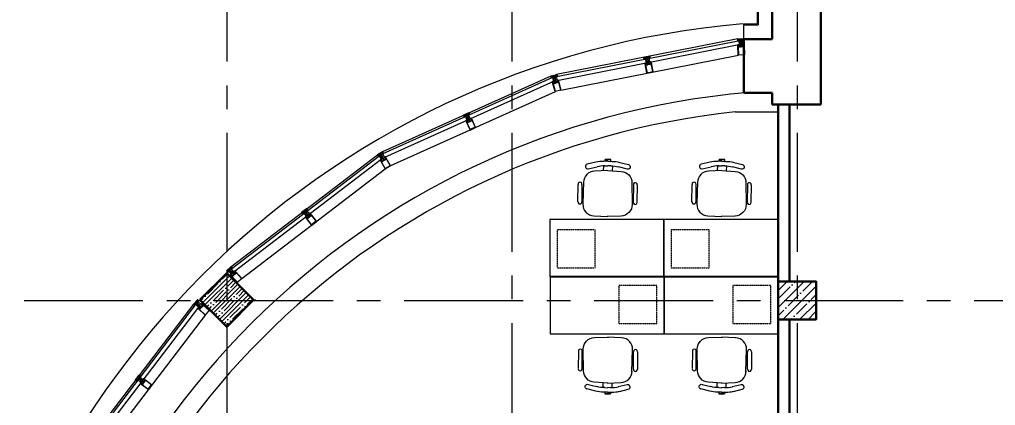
# Model space of a CAD drawing. Header units: millimetres. Extents: x -13407 to 95998, y -2719 to 109387.
# Drawn here: x -2613 to 7659, y 68182 to 72242 of the extents above; entities that cross this region are included whole.
import ezdxf
from ezdxf import colors
from ezdxf.entities.mleader import LeaderData, LeaderLine
from ezdxf.math import Vec2, Vec3

# ---------------------------------------------------------------- set-up
doc = ezdxf.new("R2010")
doc.units = ezdxf.units.MM
doc.linetypes.add('CENTER', pattern=[2, 1.25, -0.25, 0.25, -0.25])
doc.linetypes.add('HIDDEN', pattern=[6, 4, -2])
for name, color, linetype, lineweight in [('_ТХ_мебель передв', 250, 'Continuous', 13), ('АР_Колонны', 5, 'Continuous', 30), ('АР_Колонны Штрих', 250, 'Continuous', 5), ('АР_Навесной фасад', 5, 'Continuous', 5), ('АР_Оси', 193, 'Continuous', 9), ('АР_Отметки', 250, 'Continuous', 15), ('АР_Перегородки витражные', 152, 'Continuous', 13), ('АР_Перегородки газоблок', 165, 'Continuous', 30), ('АР_Подоконники', 163, 'Continuous', 9), ('АР_Сущ Несущая стена', 202, 'Continuous', 30)]:
    doc.layers.add(name, color=color, linetype=linetype, lineweight=lineweight)
doc.styles.add('ISOCPEUR', font='isocpeur.ttf', dxfattribs={"width": 0.7})
pattern_1 = [(335.76716334, (-69115.3163, 318510.941), (0.651582564, 1.447617495), []), (65.76716334, (-69115.3163, 318510.941), (-1.447617495, 0.651582564), [])]

# ---------------------------------------------------------------- blocks, each defined once
blk = doc.blocks.new('A$Cb486bd23')
at = {"layer": 'АР_Колонны Штрих', "ltscale": 100}
h = blk.add_hatch(dxfattribs=at)
h.set_pattern_fill('ANSI35', color=256, scale=500)
h.set_pattern_definition([(45, (-955186.53, 45622.26), (-88.388348, 88.388348), []), (45, (-955098.14, 45622.26), (-88.388348, 88.388348), [156.25, -31.25, 0, -31.25])])
h.paths.add_polyline_path([(2181, 6028), (1899, 5745), (2181, 5462), (2464, 5745)])
blk = doc.blocks.new('A$C641599e0')
at = {"layer": 'АР_Колонны', "ltscale": 100}
blk.add_lwpolyline([(1899, 5745), (2181, 6028), (2464, 5745), (2181, 5462)], close=True, dxfattribs=at)
blk = doc.blocks.new('стойка витр.')
h = blk.add_hatch()
h.set_pattern_fill('ANSI37', scale=0.5, angle=-69.2328)
h.set_pattern_definition(pattern_1)
edge = h.paths.add_edge_path()
edge.add_line((-23, 14), (-23, 15))
edge.add_arc((-23, 15), 0.427, 20.7605, 72.3)
edge.add_arc((-23, 16), 0.427, 110.764, 252.288, ccw=False)
edge.add_line((-23, 16), (-22, 16))
edge.add_arc((-22, 16), 0.183, 20.749, 110.7854, ccw=False)
edge.add_line((-22, 16), (-22, 16))
edge.add_arc((-22, 16), 0.183, 200.7666, 335.778)
edge.add_line((-22, 16), (-21, 18))
edge.add_arc((-22, 18), 0.637, 344.3928, 381.7249)
edge.add_line((-21, 18), (-23, 22))
edge.add_arc((-23, 22), 0.637, 19.8094, 57.1415)
edge.add_line((-23, 22), (-24, 23))
edge.add_arc((-24, 23), 0.183, 65.7564, 200.7677)
edge.add_line((-25, 23), (-24, 23))
edge.add_arc((-25, 23), 0.183, -69.251, 20.7854, ccw=False)
edge.add_line((-25, 23), (-26, 22))
edge.add_arc((-26, 23), 0.427, 149.2464, 290.7703, ccw=False)
edge.add_arc((-27, 23), 0.427, 329.2344, 380.7738)
edge.add_line((-26, 23), (-27, 24))
edge.add_arc((-27, 24), 0.183, 20.749, 110.7854)
edge.add_line((-27, 24), (-33, 22))
edge.add_arc((-33, 21), 0.306, 107.612, 200.6883)
edge.add_line((-34, 21), (-33, 21))
edge.add_arc((-33, 21), 0.304, 200.7453, 225.8124)
edge.add_line((-33, 21), (-32, 19))
edge.add_arc((-32, 19), 0.305, -108.8628, 45.7814, ccw=False)
edge.add_arc((-29, 28), 9.95, 231.9543, 250.0412, ccw=False)
edge.add_arc((-35, 20), 0.4, 42.3093, 119.225)
edge.add_arc((-35, 20), 0.602, 134.395, 228.6478)
edge.add_arc((-29, 28), 11, 232.0873, 240.8889)
edge.add_arc((-37, 13), 6.09, 40.7589, 60.6144, ccw=False)
edge.add_arc((-33, 17), 0.305, -34.8959, 41.6027, ccw=False)
edge.add_line((-32, 16), (-33, 16))
edge.add_arc((-33, 16), 0.305, 145.1101, 256.4243)
edge.add_line((-33, 15), (-32, 15))
edge.add_arc((-32, 15), 0.305, -34.8899, 76.4243, ccw=False)
edge.add_line((-32, 15), (-32, 14))
edge.add_arc((-32, 14), 0.305, 145.1101, 256.4243)
edge.add_line((-32, 13), (-31, 13))
edge.add_arc((-31, 13), 0.305, -24.2247, 76.4204, ccw=False)
edge.add_line((-31, 13), (-32, 11))
edge.add_arc((-31, 11), 0.305, 155.7711, 290.7403)
edge.add_line((-31, 11), (-23, 14))
edge.add_arc((-23, 14), 0.183, 290.749, 380.749)
edge = h.paths.add_edge_path(flags=16)
edge.add_line((-23, 21), (-22, 19))
edge.add_arc((-23, 18), 0.541, -69.2328, 20.7672, ccw=False)
edge.add_line((-23, 18), (-23, 18))
edge.add_arc((-24, 18), 0.541, 200.7672, 290.7672, ccw=False)
edge.add_line((-24, 18), (-25, 20))
edge.add_arc((-25, 20), 0.541, 110.7672, 200.7672, ccw=False)
edge.add_line((-25, 21), (-24, 21))
edge.add_arc((-24, 21), 0.541, 20.7672, 110.7672, ccw=False)
edge = h.paths.add_edge_path(flags=16)
edge.add_line((-27, 20), (-26, 17))
edge.add_arc((-26, 17), 0.541, -69.2328, 20.7672, ccw=False)
edge.add_line((-26, 16), (-28, 15))
edge.add_arc((-28, 16), 0.541, 200.7672, 290.7672, ccw=False)
edge.add_line((-29, 15), (-30, 19))
edge.add_arc((-30, 19), 0.541, 110.7672, 200.7672, ccw=False)
edge.add_line((-30, 20), (-28, 21))
edge.add_arc((-27, 20), 0.541, 20.7672, 110.7672, ccw=False)
h = blk.add_hatch()
h.set_pattern_fill('ANSI37', scale=0.5, angle=-69.2328)
h.set_pattern_definition([(335.76716334, (-69115.9168, 318510.7132), (0.651582564, 1.447617495), []), (65.76716334, (-69115.9168, 318510.7132), (-1.447617495, 0.651582564), [])])
edge = h.paths.add_edge_path()
edge.add_arc((-61, -46), 0.549, 155.7657, 200.7672)
edge.add_line((-62, -46), (-61, -44))
edge.add_arc((-61, -44), 0.183, 20.7672, 155.7657)
edge.add_line((-61, -44), (-61, -45))
edge.add_arc((-61, -45), 0.183, 200.7672, 290.7672)
edge.add_line((-61, -45), (-59, -44))
edge.add_arc((-60, -44), 0.427, -69.2328, 72.2936)
edge.add_arc((-59, -43), 0.427, 200.7672, 252.2936)
edge.add_line((-60, -43), (-63, -35))
edge.add_arc((-63, -34), 0.305, 110.7672, 200.7672)
edge.add_line((-63, -34), (-61, -33))
edge.add_arc((-60, -34), 0.304, 76.4029, 110.7672)
edge.add_line((-60, -33), (-60, -34))
edge.add_arc((-108, -56), 53, 16.7114, 24.8229)
edge.add_line((-57, -41), (-58, -41))
edge.add_arc((-58, -41), 0.305, 145.1109, 256.4234)
edge.add_line((-58, -42), (-57, -42))
edge.add_arc((-57, -42), 0.305, -34.8891, 76.4234)
edge.add_line((-57, -42), (-57, -43))
edge.add_arc((-57, -43), 0.305, 145.1109, 256.4234)
edge.add_line((-57, -44), (-56, -44))
edge.add_arc((-56, -44), 0.305, -34.8891, 76.4234)
edge.add_line((-56, -44), (-56, -45))
edge.add_arc((-56, -45), 0.305, 145.1109, 256.4234)
edge.add_line((-56, -46), (-55, -46))
edge.add_arc((-56, -46), 0.305, -34.8891, 76.4234)
edge.add_line((-55, -46), (-56, -47))
edge.add_arc((-56, -47), 0.305, 145.1109, 256.4234)
edge.add_line((-56, -47), (-55, -48))
edge.add_arc((-55, -48), 0.305, -34.8891, 76.4234)
edge.add_line((-55, -48), (-55, -49))
edge.add_arc((-55, -49), 0.305, 145.1109, 256.4234)
edge.add_line((-55, -49), (-54, -50))
edge.add_arc((-54, -50), 0.305, -34.8891, 76.4234)
edge.add_line((-54, -50), (-54, -51))
edge.add_arc((-54, -51), 0.305, 145.1109, 256.4234)
edge.add_line((-54, -51), (-53, -51))
edge.add_arc((-53, -52), 0.305, -43.6751, 76.4279)
edge.add_line((-53, -52), (-54, -53))
edge.add_arc((-54, -53), 0.305, 136.3286, 262.7471)
edge.add_arc((-55, -61), 7.99, 59.586, 82.7471)
edge.add_arc((-51, -54), 0.305, 253.291, 419.586)
edge.add_arc((-53, -61), 6.03, 73.291, 110.7672)
edge.add_line((-55, -55), (-55, -55))
edge.add_arc((-55, -55), 0.427, 200.7672, 290.7672)
edge.add_line((-55, -55), (-57, -51))
edge.add_arc((-56, -51), 0.427, 149.2366, 200.7672)
edge.add_arc((-57, -51), 0.427, -30.7634, 40.0143)
edge.add_arc((-57, -51), 0.427, 40.0005, 110.7672)
edge.add_line((-57, -50), (-58, -51))
edge.add_arc((-58, -51), 0.183, 110.7672, 200.7672)
edge.add_line((-58, -51), (-58, -51))
edge.add_arc((-59, -51), 0.183, 245.7686, 380.7672)
edge.add_line((-59, -51), (-60, -51))
edge.add_arc((-60, -50), 0.549, 200.7672, 245.7686)
edge.add_line((-60, -50), (-62, -46))
edge = h.paths.add_edge_path(flags=16)
edge.add_arc((-59, -49), 0.541, 200.7672, 290.7672)
edge.add_line((-61, -47), (-60, -49))
edge.add_arc((-60, -47), 0.541, 110.7672, 200.7672)
edge.add_line((-59, -46), (-60, -46))
edge.add_arc((-59, -46), 0.541, 20.7672, 110.7672)
edge.add_line((-58, -48), (-59, -46))
edge.add_arc((-58, -49), 0.541, -69.2328, 20.7672)
edge.add_line((-59, -50), (-58, -49))
h = blk.add_hatch()
h.set_pattern_fill('ANSI37', scale=0.5, angle=-69.2328)
h.set_pattern_definition(pattern_1)
edge = h.paths.add_edge_path()
edge.add_line((-8, -26), (-7, -27))
edge.add_arc((-8, -27), 0.427, -30.7656, 20.7738, ccw=False)
edge.add_arc((-7, -27), 0.427, 149.2464, 290.7703)
edge.add_line((-7, -28), (-6, -27))
edge.add_arc((-6, -27), 0.183, 290.749, 380.7854)
edge.add_line((-6, -27), (-6, -27))
edge.add_arc((-6, -27), 0.183, 65.7564, 200.7677, ccw=False)
edge.add_line((-5, -27), (-4, -27))
edge.add_arc((-4, -28), 0.637, 19.8094, 57.1415, ccw=False)
edge.add_line((-4, -28), (-2, -31))
edge.add_arc((-3, -32), 0.637, -15.6072, 21.7249, ccw=False)
edge.add_line((-2, -32), (-3, -33))
edge.add_arc((-3, -33), 0.183, 200.7666, 335.778, ccw=False)
edge.add_line((-3, -33), (-3, -33))
edge.add_arc((-3, -33), 0.183, 20.749, 110.7854)
edge.add_line((-3, -33), (-4, -34))
edge.add_arc((-4, -34), 0.427, 110.764, 252.288)
edge.add_arc((-5, -35), 0.427, 20.7605, 72.3, ccw=False)
edge.add_line((-4, -35), (-4, -36))
edge.add_arc((-4, -36), 0.183, -69.251, 20.7854, ccw=False)
edge.add_line((-4, -36), (-11, -38))
edge.add_arc((-11, -38), 0.306, 200.846, 293.9223, ccw=False)
edge.add_line((-11, -38), (-11, -38))
edge.add_arc((-11, -37), 0.304, 175.722, 200.789, ccw=False)
edge.add_line((-11, -37), (-11, -35))
edge.add_arc((-12, -35), 0.305, 355.7529, 510.3972)
edge.add_arc((-3, -40), 9.95, 151.4932, 169.58)
edge.add_arc((-13, -38), 0.4, 282.3093, 359.225, ccw=False)
edge.add_arc((-13, -38), 0.602, 172.8865, 267.1393, ccw=False)
edge.add_arc((-3, -40), 11, 160.6454, 169.447, ccw=False)
edge.add_arc((-19, -34), 6.09, 340.92, 360.7754)
edge.add_arc((-13, -34), 0.305, 359.9316, 436.4302)
edge.add_line((-13, -34), (-14, -34))
edge.add_arc((-14, -33), 0.305, 145.1101, 256.4243, ccw=False)
edge.add_line((-14, -33), (-14, -32))
edge.add_arc((-14, -32), 0.305, 325.1101, 436.4243)
edge.add_line((-14, -32), (-15, -32))
edge.add_arc((-15, -31), 0.305, 145.1101, 256.4243, ccw=False)
edge.add_line((-15, -31), (-14, -30))
edge.add_arc((-15, -30), 0.305, 325.1139, 425.759)
edge.add_line((-15, -30), (-16, -29))
edge.add_arc((-16, -29), 0.305, 110.794, 245.7633, ccw=False)
edge.add_line((-16, -29), (-8, -26))
edge.add_arc((-8, -26), 0.183, 20.7854, 110.7854, ccw=False)
edge = h.paths.add_edge_path(flags=16)
edge.add_line((-3, -31), (-4, -29))
edge.add_arc((-5, -29), 0.541, 20.7672, 110.7672)
edge.add_line((-5, -28), (-6, -29))
edge.add_arc((-6, -29), 0.541, 110.7672, 200.7672)
edge.add_line((-6, -29), (-5, -32))
edge.add_arc((-5, -32), 0.541, 200.7672, 290.7672)
edge.add_line((-5, -32), (-4, -32))
edge.add_arc((-4, -31), 0.541, 290.7672, 380.7672)
edge = h.paths.add_edge_path(flags=16)
edge.add_line((-7, -33), (-8, -29))
edge.add_arc((-9, -30), 0.541, 20.7672, 110.7672)
edge.add_line((-9, -29), (-11, -30))
edge.add_arc((-11, -31), 0.541, 110.7672, 200.7672)
edge.add_line((-11, -31), (-10, -34))
edge.add_arc((-10, -34), 0.541, 200.7672, 290.7672)
edge.add_line((-9, -35), (-7, -34))
edge.add_arc((-7, -33), 0.541, 290.7672, 380.7672)
at = {"lineweight": 0, "ltscale": 100, "transparency": 33554687}
for points in [[(-69, -58), (-90, -2), (-90, -1), (-89, -1), (-89, -1), (-88, -3), (-87, -3), (-87, -3), (-86, -3), (-87, -1), (-87, 0), (-82, 2), (-81, 1), (-80, 1), (-77, 4), (-78, 5), (-90, 0), (-91, -2), (-70, -59), (-68, -60), (-55, -55), (-55, -54), (-59, -54), (-59, -54), (-60, -56), (-65, -58), (-66, -57), (-67, -55), (-67, -55), (-68, -55), (-68, -56), (-67, -58), (-67, -58), (-68, -59)], [(66, 59), (-27, 24), (-26, 22), (-25, 22), (-25, 22), (-25, 23), (-21, 25), (-19, 21), (-19, 21), (-19, 21), (-18, 17), (-22, 16), (-23, 17), (-23, 16), (-23, 16), (-23, 14), (-17, 16), (-16, 17), (-15, 20), (-15, 20), (-17, 24), (-17, 25), (-17, 25), (-14, 27), (-12, 26), (-4, 5), (-5, 4), (-33, -7), (-33, -7), (-32, -8), (-31, -9), (-30, -9), (-30, -9), (-29, -9), (-29, -8), (-28, -9), (-27, -8), (-27, -8), (-26, -8), (-25, -7), (-25, -7), (-25, -7), (-24, -7), (-24, -6), (-23, -7), (-22, -6), (-22, -6), (-21, -6), (-20, -6), (-20, -5), (-20, -5), (-19, -5), (-18, -4), (-18, -5), (-17, -4), (-15, -5), (-15, -6), (-16, -8), (-16, -9), (-16, -8), (-17, -9), (-18, -9), (-18, -9), (-19, -9), (-19, -10), (-20, -10), (-21, -10), (-21, -11), (-21, -10), (-23, -11), (-23, -11), (-23, -11), (-24, -11), (-24, -12), (-25, -12), (-26, -12), (-26, -13), (-26, -12), (-28, -13), (-28, -13), (-28, -13), (-29, -13), (-29, -14), (-30, -15), (-29, -16), (-29, -16), (-1, -6), (0, -6), (8, -28), (8, -29), (4, -31), (3, -30), (3, -29), (2, -25), (2, -25), (-1, -23), (-2, -23), (-8, -25), (-7, -27), (-6, -28), (-6, -27), (-6, -26), (-2, -25), (0, -28), (0, -28), (0, -29), (1, -32), (-4, -34), (-4, -33), (-4, -33), (-5, -34), (-4, -36), (89, -1), (89, 1), (67, 59)], [(64, 56), (85, 0), (11, -28), (-11, 28)]]:
    blk.add_lwpolyline(points, close=True, dxfattribs=at)
for points in [[(-74, -6), (-74, -6), (-75, -6), (-74, -7), (-77, -8, -0.414362), (-77, -8), (-79, -2, -0.414326), (-79, 0), (-77, 0), (-77, -1), (-76, 0), (-76, 0), (-77, 3, 0.551224), (-78, 4), (-80, 1, -0.267349), (-81, 1), (-82, 1, 0.249629), (-83, 1), (-86, -2, 0.827043), (-86, -3), (-82, -2, -0.414326), (-81, -2), (-78, -9, 0.414326), (-77, -10), (-76, -9, -0.082799), (-72, -16), (-68, -26), (-68, -26), (-68, -26), (-65, -35, -0.082799), (-63, -43), (-64, -44, 0.414326), (-65, -45), (-62, -52, -0.414326), (-62, -53), (-66, -55, 0.827043), (-66, -56), (-61, -56, 0.249629), (-61, -55), (-60, -54, -0.267349), (-59, -54), (-56, -54, 0.551224), (-56, -54), (-57, -51), (-57, -50), (-58, -50), (-58, -51), (-59, -52, -0.414326), (-60, -51), (-63, -45, -0.414362), (-63, -45), (-60, -44), (-60, -45), (-60, -45), (-59, -44)], [(-32, -8), (-33, -7, 0.523933), (-33, -7), (-64, -19, 0.414326), (-65, -20), (-64, -21, 0.410627), (-63, -21), (-63, -21, 0.492552), (-63, -21), (-63, -20, -0.441111), (-63, -20), (-61, -19, -0.208057), (-60, -19, -0.000016), (-57, -21, -0.439819), (-56, -22, -0.000016), (-58, -25, -0.208057), (-58, -26), (-60, -27, -0.441111), (-60, -26), (-61, -26, 0.492552), (-61, -26), (-61, -26, 0.410627), (-62, -27), (-61, -28, 0.414326), (-61, -28), (-30, -17, 0.523933), (-29, -16), (-30, -15)]]:
    blk.add_lwpolyline(points, format="xyb", close=True, dxfattribs=at)
at = {"color": 7, "lineweight": 0, "ltscale": 100, "transparency": 33554687}
for points in [[(-74, 3, 0.57795), (-74, 4), (-75, 4, -0.615334), (-75, 4, 0.101403), (-74, 7, 0.887085), (-74, 7, -0.164997), (-77, 5), (-77, 5, 0.414304), (-78, 4), (-76, 1, 0.228696), (-76, 1, -0.319049), (-76, 0, -0.319002), (-76, 0), (-77, -1, -0.4144), (-77, -1), (-78, 0, 0.668339), (-78, 0), (-79, -2, 0.198883), (-79, -2), (-77, -6, 0.198883), (-77, -7), (-75, -7, 0.668339), (-75, -7), (-75, -7, -0.4144), (-75, -7), (-74, -6, -0.710202), (-73, -7, 0.228696), (-73, -7), (-70, -16, 0.414362), (-70, -16), (-67, -15, 0.151171), (-67, -15), (-67, -15, 0.035408), (-70, -8), (-71, -7, -0.527868), (-71, -7), (-70, -6, 0.527868), (-71, -6), (-72, -5, -0.527868), (-72, -5), (-71, -4, 0.527868), (-71, -4), (-72, -4, -0.527868), (-72, -3), (-72, -2, 0.527868), (-72, -2), (-73, -2, -0.527868), (-73, -1), (-73, 0, 0.527868), (-73, 0), (-74, 0, -0.527868), (-74, 1), (-73, 1, 0.527868), (-74, 2), (-74, 2, -0.527868), (-75, 3)], [(-23, 14), (-23, 15, 0.228752), (-23, 15, -0.710164), (-23, 16), (-22, 16, -0.4144), (-22, 16), (-22, 16, 0.66825), (-22, 16), (-21, 18, 0.164348), (-21, 18), (-23, 22, 0.164348), (-23, 22), (-24, 23, 0.66825), (-25, 23), (-24, 23, -0.4144), (-25, 23), (-26, 22, -0.710164), (-26, 23, 0.228752), (-26, 23), (-27, 24, 0.4144), (-27, 24), (-33, 22, 0.430028), (-34, 21), (-33, 21, 0.109814), (-33, 21), (-32, 19, -0.800036), (-32, 18, -0.079083), (-35, 20, 0.348803), (-35, 20, 0.436125), (-35, 19, 0.038423), (-34, 18, -0.086853), (-32, 17, -0.346763), (-32, 16), (-33, 16, 0.527877), (-33, 15), (-32, 15, -0.527877), (-32, 15), (-32, 14, 0.527877), (-32, 13), (-31, 13, -0.469739), (-31, 13), (-32, 11, 0.667984), (-31, 11), (-23, 14, 0.414214)], [(-53, -51, -0.57795), (-53, -52), (-54, -53, 0.615334), (-54, -53, -0.101403), (-51, -54, -0.887085), (-51, -55, 0.164997), (-55, -55), (-55, -55, -0.414304), (-55, -55), (-57, -51, -0.228696), (-57, -51, 0.319049), (-57, -50, 0.319002), (-57, -50), (-58, -51, 0.4144), (-58, -51), (-58, -51, -0.668339), (-59, -51), (-60, -51, -0.198883), (-60, -50), (-62, -46, -0.198883), (-62, -46), (-61, -44, -0.668339), (-61, -44), (-61, -45, 0.4144), (-61, -45), (-59, -44, 0.710202), (-59, -43, -0.228696), (-60, -43), (-63, -35, -0.414362), (-63, -34), (-61, -33, -0.151171), (-60, -33), (-60, -34, -0.035408), (-57, -41), (-58, -41, 0.527868), (-58, -42), (-57, -42, -0.527868), (-57, -42), (-57, -43, 0.527868), (-57, -44), (-56, -44, -0.527868), (-56, -44), (-56, -45, 0.527868), (-56, -46), (-55, -46, -0.527868), (-55, -46), (-56, -47, 0.527868), (-56, -47), (-55, -48, -0.527868), (-55, -48), (-55, -49, 0.527868), (-55, -49), (-54, -50, -0.527868), (-54, -50), (-54, -51, 0.527868), (-54, -51)], [(-8, -26), (-7, -27, -0.228752), (-7, -27, 0.710164), (-7, -28), (-6, -27, 0.4144), (-6, -27), (-6, -27, -0.66825), (-5, -27), (-4, -27, -0.164348), (-4, -28), (-2, -31, -0.164348), (-2, -32), (-3, -33, -0.66825), (-3, -33), (-3, -33, 0.4144), (-3, -33), (-4, -34, 0.710164), (-4, -34, -0.228752), (-4, -35), (-4, -36, -0.4144), (-4, -36), (-11, -38, -0.430028), (-11, -38), (-11, -38, -0.109814), (-11, -37), (-11, -35, 0.800036), (-12, -35, 0.079083), (-13, -38, -0.348803), (-13, -38, -0.436125), (-14, -38, -0.038423), (-13, -36, 0.086853), (-13, -34, 0.346763), (-13, -34), (-14, -34, -0.527877), (-14, -33), (-14, -32, 0.527877), (-14, -32), (-15, -32, -0.527877), (-15, -31), (-14, -30, 0.469739), (-15, -30), (-16, -29, -0.667984), (-16, -29), (-8, -26, -0.414214)]]:
    blk.add_lwpolyline(points, format="xyb", close=True, dxfattribs=at)
for points in [[(-72, 0), (-73, 0)], [(-27, 24), (-27, 24)], [(-23, 14), (-23, 14)]]:
    blk.add_lwpolyline(points, dxfattribs=at)
blk.add_lwpolyline([(-73, 0), (-55, -48), (-54, -48), (-72, 0)], close=True)
at = {"lineweight": 0, "ltscale": 100, "transparency": 33554687}
for points in [[(-70, -6), (-69, -6), (-31, 9), (-31, 9), (-31, 11)], [(-56, -42), (-56, -41), (-17, -27), (-17, -27), (-16, -29)]]:
    blk.add_lwpolyline(points, dxfattribs=at)
at = {"color": 7}
for points in [[(-27, 20), (-26, 17, -0.414214), (-26, 16), (-28, 15, -0.414214), (-29, 15), (-30, 19, -0.414214), (-30, 20), (-28, 21, -0.414214)], [(-23, 21), (-22, 19, -0.414214), (-23, 18), (-23, 18, -0.414214), (-24, 18), (-25, 20, -0.414214), (-25, 21), (-24, 21, -0.414214)], [(-75, -2), (-74, -4, -0.414214), (-75, -5), (-76, -5, -0.414214), (-77, -5), (-78, -3, -0.414214), (-77, -2), (-76, -2, -0.414214)], [(-58, -48), (-59, -46, 0.414214), (-59, -46), (-60, -46, 0.414214), (-61, -47), (-60, -49, 0.414214), (-59, -50), (-58, -49, 0.414214)], [(-7, -33), (-8, -29, 0.414214), (-9, -29), (-11, -30, 0.414214), (-11, -31), (-10, -34, 0.414214), (-9, -35), (-7, -34, 0.414214)], [(-3, -31), (-4, -29, 0.414214), (-5, -28), (-6, -29, 0.414214), (-6, -29), (-5, -32, 0.414214), (-5, -32), (-4, -32, 0.414214)]]:
    blk.add_lwpolyline(points, format="xyb", close=True, dxfattribs=at)
at = {"color": 7, "lineweight": 0, "ltscale": 100, "transparency": 33554687}
blk.add_arc((-33, 21), 0.305, 110.7562, 200.7779, dxfattribs=at)
blk = doc.blocks.new('A$Ca602dfc3')
at = {"layer": 'АР_Навесной фасад', "ltscale": 100}
for p, q in [((1718, -116), (552, -1668)), ((1735, -125), (566, -1683)), ((1769, -150), (599, -1708)), ((1842, -232), (701, -1749)), ((-260, -3502), (523, -1722)), ((-243, -3512), (542, -1727)), ((-204, -3527), (580, -1743)), ((-96, -3545), (671, -1804)), ((-635, -5471), (-276, -3562)), ((-256, -3561), (-616, -5477)), ((-215, -3568), (-575, -5482)), ((-112, -3605), (-465, -5476))]:
    blk.add_line(p, q, dxfattribs=at)
at = {"layer": 'АР_Перегородки витражные', "xscale": -1}
for p, rotation in [((1802, -152), 158.0578973746889), ((1201, -945), 163.6115593509506), ((613, -1737), 172.094651146425), ((211, -2642), 176.7667326082509)]:
    blk.add_blockref('стойка витр.', p, dxfattribs=dict(at, rotation=rotation))
at = {"layer": 'АР_Перегородки витражные'}
for p, rotation in [((-185, -3554), 324.6577666672254), ((-371, -4528), 327.9724738192307), ((-550, -5505), 337.496536021997)]:
    blk.add_blockref('стойка витр.', p, dxfattribs=dict(at, rotation=rotation))
blk = doc.blocks.new('_DotSmall')
at = {"color": 0, "linetype": 'ByBlock', "const_width": 0.5}
blk.add_lwpolyline([(-0.0625, 0, 1), (0.0625, 0, 1)], format="xyb", close=True, dxfattribs=at)
blk = doc.blocks.new('стол с тумбой 1200х600')
blk.add_lwpolyline([(-19012, 19801), (-19012, 21001), (-19612, 21001), (-19612, 19801)], close=True)
at = {"linetype": 'HIDDEN', "ltscale": 0.1}
blk.add_lwpolyline([(-19505, 19875), (-19105, 19875), (-19105, 20275), (-19505, 20275)], close=True, dxfattribs=at)
blk = doc.blocks.new('М-60')
at = {"extrusion": (-6.19742e-05, 0.000470712, 1)}
for p, q in [((7035049, 1186549, 0), (7035051, 1186549, 0)), ((7035202, 1186569, 0), (7035439, 1186576, 0)), ((7035415, 1186627, 0), (7035232, 1186627, 0)), ((7035232, 1186586, 0), (7035416, 1186587, 0)), ((7034998, 1186438, 0), (7035020, 1186531, 0)), ((7035068, 1186520, 0), (7035047, 1186426, 0)), ((7035086, 1186313, 0), (7035093, 1186455, 0)), ((7035563, 1186460, 0), (7035570, 1186313, 0)), ((7034971, 1186283, 0), (7034970, 1186343, 0)), ((7034989, 1186343, 0), (7034971, 1186343, 0)), ((7034971, 1186343, 0), (7034971, 1186283, 0)), ((7034989, 1186313, 0), (7034989, 1186356, 0)), ((7034989, 1186313, 0), (7034989, 1186343, 0)), ((7035037, 1186344, 0), (7035037, 1186313, 0)), ((7035038, 1186361, 0), (7035088, 1186361, 0)), ((7034989, 1186283, 0), (7034971, 1186283, 0)), ((7034989, 1186313, 0), (7034989, 1186283, 0)), ((7034989, 1186313, 0), (7034990, 1186270, 0)), ((7035038, 1186283, 0), (7035037, 1186314, 0)), ((7035038, 1186266, 0), (7035089, 1186266, 0)), ((7035086, 1186315, 0), (7035095, 1186173, 0)), ((7035565, 1186174, 0), (7035570, 1186322, 0)), ((7035000, 1186188, 0), (7035023, 1186096, 0)), ((7035071, 1186108, 0), (7035048, 1186201, 0)), ((7035053, 1186078, 0), (7035054, 1186078, 0)), ((7035206, 1186060, 0), (7035443, 1186057, 0)), ((7035236, 1186044, 0), (7035420, 1186046, 0)), ((7035420, 1186005, 0), (7035237, 1186003, 0))]:
    blk.add_line(p, q, dxfattribs=at)
for centre, start, end in [((7035230, 1186606, 122), 84.9987, 275.5247), ((7035417, 1186607, 122), 264.9987, 95.5247), ((7035234, 1186024, 122), 85.3479, 275.874), ((7035422, 1186026, 122), 265.3479, 95.874)]:
    blk.add_arc(centre, 20.6, start, end, dxfattribs=at)
at = {"extrusion": (6.19742e-05, -0.000470712, -1)}
for centre, major_axis, start_param, end_param in [((7035043, 1186525, 0), (15.6, 18.5, 0), 4.240369, 5.829345), ((7035045, 1186525, 0), (15.6, 18.5, 0), -0.45384, 1.098777), ((7035213, 1186449, 0), (77.8, 92.6, 0), 4.061153, 5.558057), ((7035442, 1186455, 0), (77.8, 92.6, 0), -0.725128, 0.826554), ((7035352, 1186356, 0), (-278, 234, 0), 5.584367, 5.811166), ((7035400, 1186344, 0), (234, 278, 0), 4.01357, 4.240369)]:
    blk.add_ellipse(centre, major_axis=major_axis, ratio=1, start_param=start_param, end_param=end_param, dxfattribs=at)
at = {"extrusion": (-6.19742e-05, 0.000470712, 1)}
for centre, major_axis, start_param, end_param in [((7035353, 1186275, 0), (-274, -238, 0), 5.584367, 5.811166), ((7035401, 1186288, 0), (238, -274, 0), 4.01357, 4.240369), ((7035215, 1186180, 0), (79.2, -91.4, 0), 4.061153, 5.558057), ((7035444, 1186178, 0), (79.2, -91.4, 0), -0.725128, 0.826554), ((7035047, 1186101, 0), (15.8, -18.3, 0), 4.240369, 5.829345), ((7035048, 1186102, 0), (15.8, -18.3, 0), -0.45384, 1.098777)]:
    blk.add_ellipse(centre, major_axis=major_axis, ratio=1, start_param=start_param, end_param=end_param, dxfattribs=at)

msp = doc.modelspace()

# ---------------------------------------------------------------- hatches: boundary and pattern name
at = {"layer": 'АР_Колонны Штрих', "ltscale": 100}
h = msp.add_hatch(dxfattribs=at)
h.set_pattern_fill('ANSI35', color=256, scale=500)
h.set_pattern_definition([(45, (-957799.89, 109169.45), (-88.388348, 88.388348), []), (45, (-957711.5, 109169.45), (-88.388348, 88.388348), [156.25, -31.25, 0, -31.25])])
h.paths.add_polyline_path([(-432, 69574.8), (-714.9, 69291.9), (-432, 69009.1), (-149.2, 69291.9)])
h = msp.add_hatch(dxfattribs=at)
h.set_pattern_fill('ANSI35', color=256, scale=500)
h.set_pattern_definition([(45, (-951682.16, 109358.67), (-88.388348, 88.388348), []), (45, (-951593.77, 109358.67), (-88.388348, 88.388348), [156.25, -31.25, 0, -31.25])])
h.paths.add_polyline_path([(5769.9, 69487.2), (5369.9, 69487.2), (5369.9, 69087.2), (5769.9, 69087.2)])

# ---------------------------------------------------------------- linework, layer by layer
at = {"layer": 'АР_Колонны', "ltscale": 100}
for points in [[(-714.9, 69291.9), (-432, 69574.8), (-149.2, 69291.9), (-432, 69009.1)], [(5369.9, 69487.2), (5769.9, 69487.2), (5769.9, 69087.2), (5369.9, 69087.2)]]:
    msp.add_lwpolyline(points, close=True, dxfattribs=at)
at = {"layer": 'АР_Навесной фасад', "ltscale": 100}
for p, q in [((5149.9, 75707.2), (5149.9, 72197.4)), ((5159.9, 75697.2), (5159.9, 72187.4))]:
    msp.add_line(p, q, dxfattribs=at)
at = {"layer": 'АР_Навесной фасад', "color": 18, "ltscale": 100, "true_color": 0x000000}
for points in [[(5009.9, 72197.4), (5149.9, 72197.4)], [(5009.9, 72037.4), (5009.9, 72197.4)], [(5009.9, 72197.4), (5149.9, 72197.4)], [(5009.9, 72037.4), (5009.9, 72197.4)], [(5009.9, 72187.4), (5159.9, 72187.4)], [(5009.9, 72187.4), (5159.9, 72187.4)]]:
    msp.add_lwpolyline(points, dxfattribs=at)
at = {"layer": 'АР_Оси', "linetype": 'CENTER', "ltscale": 1000}
for p, q in [((-430.1, 79049.7), (-430.1, 23317.3)), ((2569.9, 79049.7), (2569.9, 23317.3)), ((5569.9, 79049.7), (5569.9, 23317.3)), ((-12563.8, 69287.2), (70614.6, 69287.2)), ((-12563.8, 69287.2), (70614.6, 69287.2))]:
    msp.add_line(p, q, dxfattribs=at)
at = {"layer": 'АР_Перегородки витражные', "ltscale": 100}
msp.add_line((-130.3, 69292.4), (-147.3, 69288), dxfattribs=at)
at = {"layer": 'АР_Перегородки газоблок', "ltscale": 100}
for points in [[(5369.9, 71347.2), (5369.9, 69487.2)], [(5489.9, 71347.2), (5489.9, 69487.2)], [(5369.9, 69087.2), (5369.9, 63487.2)], [(5489.9, 69087.2), (5489.9, 63487.2)]]:
    msp.add_lwpolyline(points, dxfattribs=at)
at = {"layer": 'АР_Подоконники', "ltscale": 100}
msp.add_lwpolyline([(4920.5, 71270.5), (5369.9, 71270.5)], dxfattribs=at)
msp.add_arc((5777.6, 63079.5), 8235.7, 95.97357, 171.91961, dxfattribs=at)
at = {"layer": 'АР_Сущ Несущая стена', "ltscale": 100}
for p, q in [((5309.9, 75547.2), (5309.9, 72037.4)), ((5819.9, 75037.2), (5819.9, 71347.2)), ((5009.9, 72037.4), (5009.9, 71470.5)), ((5009.9, 72037.4), (5009.9, 71470.5)), ((5309.9, 71470.5), (5309.9, 71347.2)), ((5309.9, 71470.5), (5309.9, 71347.2)), ((5309.9, 71347.2), (5819.9, 71347.2)), ((5309.9, 71347.2), (5819.9, 71347.2))]:
    msp.add_line(p, q, dxfattribs=at)
for points in [[(5009.9, 72037.4), (5309.9, 72037.4)], [(5009.9, 72037.4), (5309.9, 72037.4)], [(5009.9, 71470.5), (5309.9, 71470.5)], [(5009.9, 71470.5), (5309.9, 71470.5)]]:
    msp.add_lwpolyline(points, dxfattribs=at)
at = {"layer": 'АР_Сущ Несущая стена', "lineweight": 18, "ltscale": 100}
for centre, radius, start, end in [((5776.8, 63081.3), 9148.9, 94.87234, 175.19782), ((5777.6, 63079.5), 8425.7, 94.87652, 174.79678)]:
    msp.add_arc(centre, radius, start, end, dxfattribs=at)

# ---------------------------------------------------------------- block references
at = {"ltscale": 100, "xscale": -1, "rotation": 90.47171515599885}
msp.add_blockref('A$Ca602dfc3', (-519.6, 71358.1), dxfattribs=at)
at = {"ltscale": 150}
for name in ['A$Cb486bd23', 'A$C641599e0']:
    msp.add_blockref(name, (-2613.4, 63547.2), dxfattribs=at)
at = {"ltscale": 100, "rotation": 359.5025506726814}
msp.add_blockref('A$Ca602dfc3', (-2498.2, 69380.4), dxfattribs=at)
at = {"layer": '_ТХ_мебель передв'}
for name, p, rotation in [('М-60', (-1070699.6, 7123717, 0), 269.0887326624886), ('М-60', (-1069499.6, 7123717, 0), 269.0887326624886), ('стол с тумбой 1200х600', (-16831.2, 50525), 270), ('стол с тумбой 1200х600', (-15631.2, 50525), 270), ('стол с тумбой 1200х600', (23971.1, 88549.3), 89.99999999999999), ('стол с тумбой 1200х600', (25171.1, 88549.3), 89.99999999999999), ('М-60', (1077855.1, -6984644.9, 0), 89.08873266248857), ('М-60', (1079055.1, -6984644.9, 0), 89.08873266248857)]:
    msp.add_blockref(name, p, dxfattribs=dict(at, rotation=rotation))

# ---------------------------------------------------------------- leaders
at = {"layer": 'АР_Отметки'}
ml = msp.add_multileader_mtext('Standard', dxfattribs=at)
ml.set_content('Л.4', color=256, style='ISOCPEUR')
ml.set_leader_properties(color=256, linetype='Continuous', lineweight=-1)
ml.set_arrow_properties(name='DOTSMALL')
ml.build(insert=Vec2(0, 0))
ml.multileader.update_dxf_attribs({"has_text_frame": 1, "text_left_attachment_type": 4, "text_right_attachment_type": 4, "dogleg_length": 100, "arrow_head_size": 180})
ctx = ml.context
ctx.base_point, ctx.char_height, ctx.arrow_head_size, ctx.landing_gap_size, ctx.plane_origin = Vec3(24105, 74801.7), 250, 180, 50, Vec3(52223.5, 62665)
ctx.left_attachment, ctx.right_attachment = 4, 4
notes = []
notes.append((ctx, [(0, (0, 0, 0), (0, 0), (1, 0), 1, [])]))
ctx.mtext.insert, ctx.mtext.width, ctx.mtext.line_spacing_style, ctx.mtext.flow_direction = Vec3(24155, 75135.1), 852.697, 2, 5
ml = msp.add_multileader_mtext('Standard', dxfattribs=at)
ml.set_content('+4,200', color=256, style='ISOCPEUR')
ml.set_leader_properties(color=256, linetype='Continuous', lineweight=-1)
ml.set_arrow_properties(name='DOTSMALL')
ml.build(insert=Vec2(0, 0))
ml.multileader.update_dxf_attribs({"has_text_frame": 1, "text_left_attachment_type": 4, "text_right_attachment_type": 4, "dogleg_length": 100, "arrow_head_size": 180})
ctx = ml.context
ctx.base_point, ctx.char_height, ctx.arrow_head_size, ctx.landing_gap_size, ctx.plane_origin = Vec3(29759, 73421.5), 250, 180, 50, Vec3(29677.6, 72154)
ctx.left_attachment, ctx.right_attachment = 4, 4
notes.append((ctx, [(0, (0, 0, 0), (0, 0), (1, 0), 1, [])]))
ctx.mtext.insert, ctx.mtext.width, ctx.mtext.line_spacing_style, ctx.mtext.flow_direction = Vec3(29809, 73754.8), 852.697, 2, 5
ml = msp.add_multileader_mtext('Standard', dxfattribs=at)
ml.set_content('+2,850', color=256, style='ISOCPEUR')
ml.set_leader_properties(color=256, linetype='Continuous', lineweight=-1)
ml.set_arrow_properties(name='DOTSMALL')
ml.build(insert=Vec2(0, 0))
ml.multileader.update_dxf_attribs({"has_text_frame": 1, "text_left_attachment_type": 4, "text_right_attachment_type": 4, "dogleg_length": 100, "arrow_head_size": 180})
ctx = ml.context
ctx.base_point, ctx.char_height, ctx.arrow_head_size, ctx.landing_gap_size, ctx.plane_origin = Vec3(23981.1, 72724.2), 250, 180, 50, Vec3(24541, 73663.5)
ctx.left_attachment, ctx.right_attachment = 4, 4
notes.append((ctx, [(0, (0, 0, 0), (0, 0), (1, 0), 1, [])]))
ctx.mtext.insert, ctx.mtext.width, ctx.mtext.line_spacing_style, ctx.mtext.flow_direction = Vec3(24031.1, 73057.5), 852.697, 2, 5
ml = msp.add_multileader_mtext('Standard', dxfattribs=at)
ml.set_content('+2,100', color=256, style='ISOCPEUR')
ml.set_leader_properties(color=256, linetype='Continuous', lineweight=-1)
ml.set_arrow_properties(name='DOTSMALL')
ml.build(insert=Vec2(0, 0))
ml.multileader.update_dxf_attribs({"has_text_frame": 1, "text_left_attachment_type": 4, "text_right_attachment_type": 4, "dogleg_length": 100, "arrow_head_size": 180})
ctx = ml.context
ctx.base_point, ctx.char_height, ctx.arrow_head_size, ctx.landing_gap_size, ctx.plane_origin = Vec3(55581.7, 70947), 250, 180, 50, Vec3(49822.1, 65161.6)
ctx.left_attachment, ctx.right_attachment = 4, 4
notes.append((ctx, [(0, (0, 0, 0), (0, 0), (1, 0), 1, [])]))
ctx.mtext.insert, ctx.mtext.width, ctx.mtext.line_spacing_style, ctx.mtext.flow_direction = Vec3(55631.7, 71280.3), 852.697, 2, 5
ml = msp.add_multileader_mtext('Standard', dxfattribs=at)
ml.set_content('Л.5', color=256, style='ISOCPEUR')
ml.set_leader_properties(color=256, linetype='Continuous', lineweight=-1)
ml.set_arrow_properties(name='DOTSMALL')
ml.build(insert=Vec2(0, 0))
ml.multileader.update_dxf_attribs({"has_text_frame": 1, "text_left_attachment_type": 4, "text_right_attachment_type": 4, "dogleg_length": 100, "arrow_head_size": 180})
ctx = ml.context
ctx.base_point, ctx.char_height, ctx.arrow_head_size, ctx.landing_gap_size, ctx.plane_origin = Vec3(54054.2, 70700.7), 250, 180, 50, Vec3(79808.7, 56971.3)
ctx.left_attachment, ctx.right_attachment = 4, 4
notes.append((ctx, [(0, (0, 0, 0), (0, 0), (1, 0), 1, [])]))
ctx.mtext.insert, ctx.mtext.width, ctx.mtext.line_spacing_style, ctx.mtext.flow_direction = Vec3(54104.2, 71034), 852.697, 2, 5
for ctx, leaders in notes:
    for number, flags, end, landing, length, lines in leaders:
        leader = LeaderData()
        leader.index, (leader.has_last_leader_line, leader.has_dogleg_vector, leader.attachment_direction) = number, flags
        leader.last_leader_point, leader.dogleg_vector, leader.dogleg_length = Vec3(end), Vec3(landing), length
        for number, points, colour, breaks in lines:
            line = LeaderLine()
            line.index, line.vertices, line.color, line.breaks = number, Vec3.list(points), colors.encode_raw_color(colour), breaks
            leader.lines.append(line)
        ctx.leaders.append(leader)

doc.saveas('drawing.dxf')
